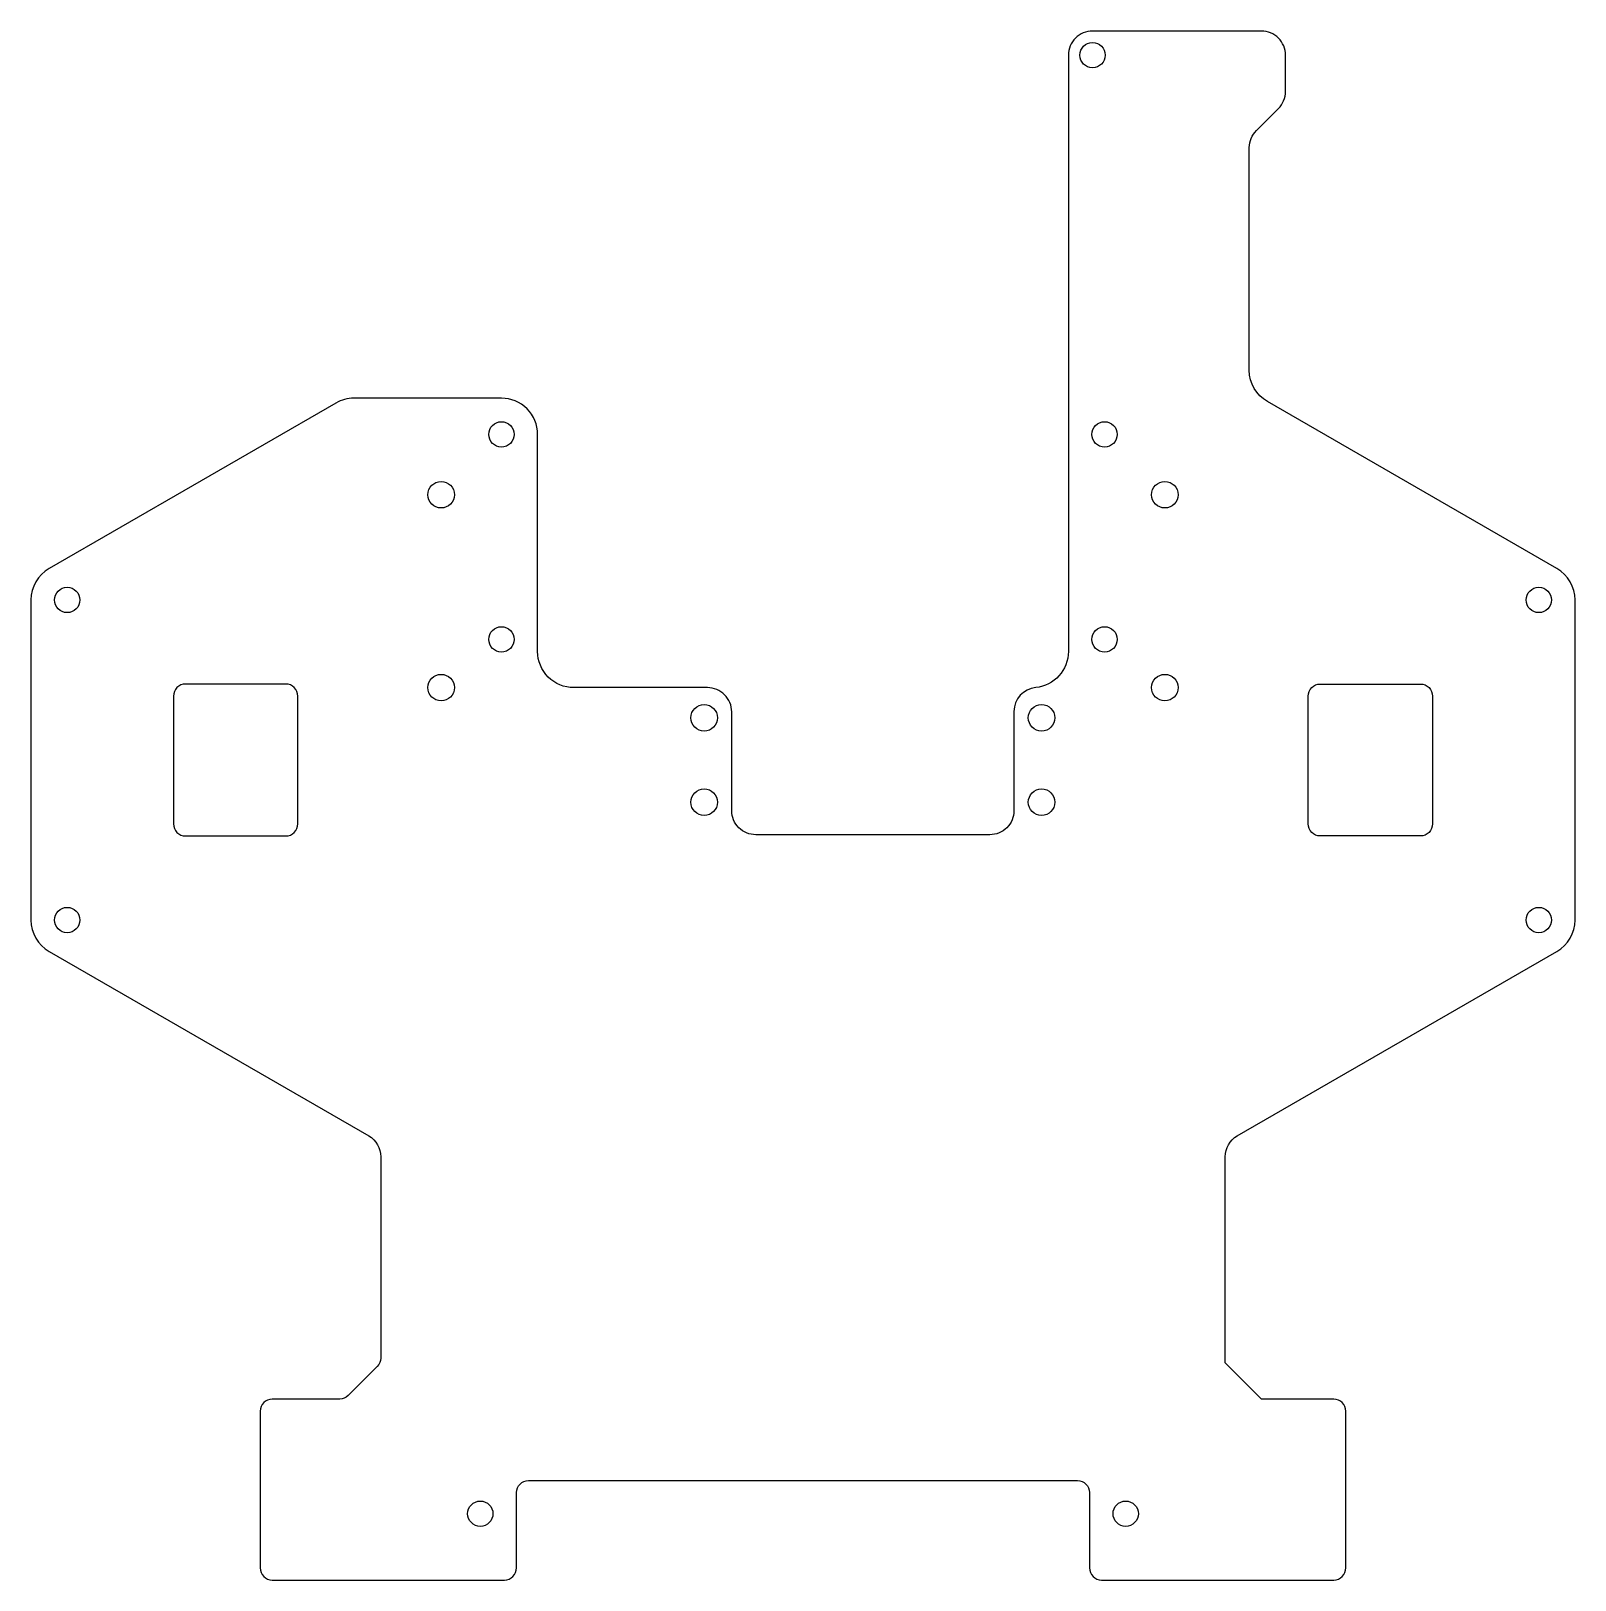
# Model space of a CAD drawing. Header units: millimetres. Extents: x -64 to 64, y -68 to 60.
import ezdxf

# ---------------------------------------------------------------- set-up
doc = ezdxf.new("R2010")
doc.units = ezdxf.units.MM
doc.layers.get('0').update_dxf_attribs({"linetype": 'CONTINUOUS'})

msp = doc.modelspace()

# ---------------------------------------------------------------- linework, layer by layer
for points in [[(45, -54, 0.414214), (44, -53), (38, -53), (35, -50), (35, -32.9, -0.267949), (36, -31.17), (62.5, -15.87, 0.267949), (64, -13.27), (64, 13.27, 0.267949), (62.5, 15.87), (38.5, 29.72, -0.267949), (37, 32.32), (37, 50.78, -0.198912), (37.59, 52.19), (39.41, 54.02, 0.198912), (40, 55.44), (40, 58.45, 0.414214), (38, 60.45), (24, 60.45, 0.414214), (22, 58.45), (22, 9, -0.385748), (19.29, 6.01, 0.385748), (17.49, 4.02), (17.49, -4.2, -0.414214), (15.49, -6.2), (-3.91, -6.2, -0.414214), (-5.91, -4.2), (-5.91, 4, 0.414214), (-7.91, 6), (-19, 6, -0.414214), (-22, 9), (-22, 27, 0.414214), (-25, 30), (-37.22, 30, 0.131652), (-38.72, 29.6), (-62.5, 15.87, 0.267949), (-64, 13.27), (-64, -13.27, 0.267949), (-62.5, -15.87), (-36, -31.17, -0.267949), (-35, -32.9), (-35, -49.59, -0.198912), (-35.29, -50.29), (-37.71, -52.71, -0.198912), (-38.41, -53), (-44, -53, 0.414214), (-45, -54), (-45, -67, 0.414214), (-44, -68), (-24.75, -68, 0.414214), (-23.75, -67), (-23.75, -60.75, -0.414214), (-22.75, -59.75), (22.75, -59.75, -0.414214), (23.75, -60.75), (23.75, -67, 0.414214), (24.75, -68), (44, -68, 0.414214), (45, -67)], [(-41.88, 5.3, 0.414214), (-42.88, 6.3), (-51.19, 6.3, 0.414214), (-52.19, 5.3), (-52.19, -5.3, 0.414214), (-51.19, -6.3), (-42.88, -6.3, 0.414214), (-41.88, -5.3)], [(42.88, 6.3), (51.19, 6.3, -0.414214), (52.19, 5.3), (52.19, -5.3, -0.414214), (51.19, -6.3), (42.88, -6.3, -0.414214), (41.88, -5.3), (41.88, 5.3, -0.414214)]]:
    msp.add_lwpolyline(points, format="xyb", close=True)
for centre, radius in [((24, 58.45), 1.05), ((-25, 27), 1.05), ((25, 27), 1.05), ((-30, 22), 1.1), ((30, 22), 1.1), ((-61, 13.27), 1.05), ((61, 13.27), 1.05), ((-25, 10), 1.05), ((25, 10), 1.05), ((-30, 6), 1.1), ((30, 6), 1.1), ((-8.19, 3.5), 1.1), ((19.78, 3.5), 1.1), ((-8.19, -3.5), 1.1), ((19.78, -3.5), 1.1), ((-61, -13.27), 1.05), ((61, -13.27), 1.05), ((-26.75, -62.5), 1.05), ((26.75, -62.5), 1.05)]:
    msp.add_circle(centre, radius)

doc.saveas('drawing.dxf')
